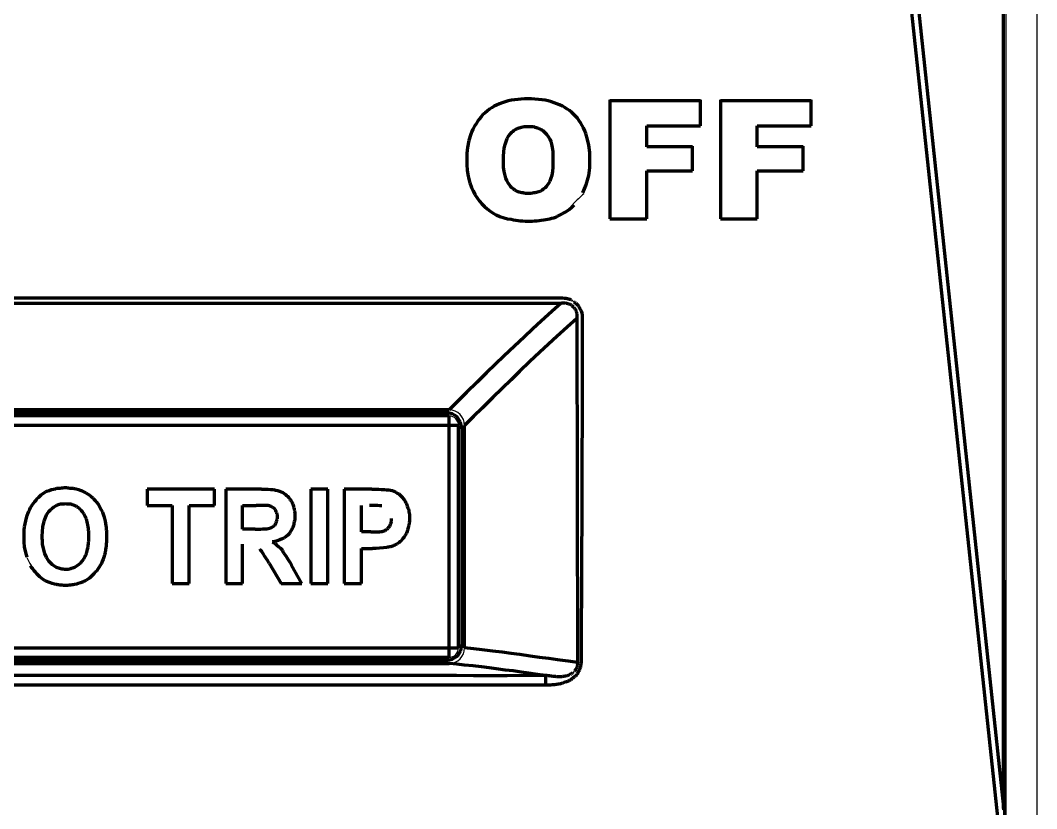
# Model space of a CAD drawing. Header units: millimetres. Extents: x 1683 to 1896, y 0 to 327.
# Drawn here: x 1790.48 to 1823.35, y 61.73 to 87.23 of the extents above; entities that cross this region are included whole.
import ezdxf

# ---------------------------------------------------------------- set-up
doc = ezdxf.new("R2010")
doc.units = ezdxf.units.MM
doc.layers.add('at_Entity', color=7, linetype='Continuous')

# ---------------------------------------------------------------- blocks, each defined once
blk = doc.blocks.new('12')
blk.add_lwpolyline([(9360.007, -5890.018), (9425.005, -5890.018), (9425.005, -6086.518), (9360.007, -6086.518)], close=True)
at = {"color": 3}
blk.add_lwpolyline([(9359.001, -5968.518), (9426.001, -5968.518), (9426.001, -6087.518), (9359.001, -6087.518)], close=True, dxfattribs=at)
at = {"layer": 'at_Entity', "color": 0, "lineweight": 140}
for p, q in [((9424.931, -6085.236), (9424.931, -5969.518)), ((9418.573, -6027.856), (9424.839, -6086.518)), ((9418.805, -6027.82), (9424.931, -6085.236)), ((9408.457, -6062.572), (9408.38, -6062.619)), ((9408.534, -6062.531), (9408.457, -6062.572)), ((9408.632, -6062.491), (9408.534, -6062.531)), ((9408.719, -6062.464), (9408.632, -6062.491)), ((9408.815, -6062.429), (9408.719, -6062.464)), ((9408.905, -6062.4), (9408.815, -6062.429)), ((9409.014, -6062.376), (9408.905, -6062.4)), ((9409.11, -6062.361), (9409.014, -6062.376)), ((9409.217, -6062.35), (9409.11, -6062.361)), ((9409.318, -6062.341), (9409.217, -6062.35)), ((9409.442, -6062.334), (9409.318, -6062.341)), ((9409.551, -6062.331), (9409.442, -6062.334)), ((9409.663, -6062.333), (9409.551, -6062.331)), ((9409.769, -6062.339), (9409.663, -6062.333)), ((9409.895, -6062.35), (9409.769, -6062.339)), ((9410.005, -6062.361), (9409.895, -6062.35)), ((9410.106, -6062.375), (9410.005, -6062.361)), ((9410.198, -6062.394), (9410.106, -6062.375)), ((9410.306, -6062.428), (9410.198, -6062.394)), ((9410.399, -6062.464), (9410.306, -6062.428)), ((9410.486, -6062.49), (9410.399, -6062.464)), ((9410.566, -6062.521), (9410.486, -6062.49)), ((9410.661, -6062.567), (9410.566, -6062.521)), ((9410.745, -6062.611), (9410.661, -6062.567)), ((9412.195, -6062.368), (9412.195, -6066.213)), ((9415.126, -6062.398), (9412.195, -6062.398)), ((9415.126, -6063.208), (9415.126, -6062.368)), ((9415.773, -6062.368), (9415.773, -6066.213)), ((9418.705, -6062.398), (9415.773, -6062.398)), ((9418.705, -6063.208), (9418.705, -6062.368)), ((9408.035, -6062.911), (9407.969, -6062.993)), ((9408.095, -6062.839), (9408.035, -6062.911)), ((9408.16, -6062.782), (9408.095, -6062.839)), ((9408.225, -6062.73), (9408.16, -6062.782)), ((9408.307, -6062.67), (9408.225, -6062.73)), ((9408.38, -6062.619), (9408.307, -6062.67)), ((9410.82, -6062.663), (9410.745, -6062.611)), ((9410.89, -6062.712), (9410.82, -6062.663)), ((9410.97, -6062.774), (9410.89, -6062.712)), ((9411.035, -6062.832), (9410.97, -6062.774)), ((9411.093, -6062.897), (9411.035, -6062.832)), ((9411.147, -6062.961), (9411.093, -6062.897)), ((9407.821, -6063.214), (9407.771, -6063.308)), ((9407.87, -6063.134), (9407.821, -6063.214)), ((9407.919, -6063.06), (9407.87, -6063.134)), ((9407.969, -6062.993), (9407.919, -6063.06)), ((9409.345, -6063.247), (9409.384, -6063.237)), ((9409.384, -6063.237), (9409.426, -6063.229)), ((9409.426, -6063.229), (9409.472, -6063.223)), ((9409.472, -6063.223), (9409.51, -6063.222)), ((9409.51, -6063.222), (9409.551, -6063.222)), ((9409.551, -6063.222), (9409.595, -6063.223)), ((9409.595, -6063.223), (9409.645, -6063.223)), ((9409.645, -6063.223), (9409.686, -6063.226)), ((9409.686, -6063.226), (9409.729, -6063.23)), ((9409.729, -6063.23), (9409.769, -6063.244)), ((9409.769, -6063.244), (9409.814, -6063.257)), ((9411.209, -6063.043), (9411.147, -6062.961)), ((9411.259, -6063.119), (9411.209, -6063.043)), ((9411.304, -6063.195), (9411.259, -6063.119)), ((9411.344, -6063.269), (9411.304, -6063.195)), ((9413.389, -6063.208), (9415.126, -6063.208)), ((9413.389, -6063.885), (9413.389, -6063.208)), ((9416.967, -6063.208), (9418.705, -6063.208)), ((9416.967, -6063.885), (9416.967, -6063.208)), ((9407.698, -6063.473), (9407.639, -6063.675)), ((9407.735, -6063.387), (9407.698, -6063.473)), ((9407.771, -6063.308), (9407.735, -6063.387)), ((9408.878, -6063.616), (9408.919, -6063.542)), ((9408.919, -6063.542), (9408.973, -6063.473)), ((9408.973, -6063.473), (9408.998, -6063.442)), ((9408.998, -6063.442), (9409.029, -6063.41)), ((9409.029, -6063.41), (9409.056, -6063.385)), ((9409.056, -6063.385), (9409.087, -6063.355)), ((9409.087, -6063.355), (9409.121, -6063.337)), ((9409.121, -6063.337), (9409.16, -6063.316)), ((9409.16, -6063.316), (9409.192, -6063.298)), ((9409.192, -6063.298), (9409.228, -6063.281)), ((9409.228, -6063.281), (9409.265, -6063.267)), ((9409.265, -6063.267), (9409.308, -6063.255)), ((9409.308, -6063.255), (9409.345, -6063.247)), ((9409.814, -6063.257), (9409.852, -6063.268)), ((9409.852, -6063.268), (9409.89, -6063.281)), ((9409.89, -6063.281), (9409.925, -6063.299)), ((9409.925, -6063.299), (9409.963, -6063.32)), ((9409.963, -6063.32), (9409.995, -6063.338)), ((9409.995, -6063.338), (9410.028, -6063.355)), ((9410.028, -6063.355), (9410.06, -6063.383)), ((9410.06, -6063.383), (9410.094, -6063.415)), ((9410.094, -6063.415), (9410.12, -6063.442)), ((9410.12, -6063.442), (9410.146, -6063.473)), ((9410.146, -6063.473), (9410.203, -6063.544)), ((9410.203, -6063.544), (9410.255, -6063.633)), ((9411.387, -6063.364), (9411.344, -6063.269)), ((9411.421, -6063.451), (9411.387, -6063.364)), ((9411.48, -6063.642), (9411.421, -6063.451)), ((9407.639, -6063.675), (9407.593, -6063.909)), ((9408.783, -6063.927), (9408.811, -6063.804)), ((9408.811, -6063.804), (9408.84, -6063.715)), ((9408.84, -6063.715), (9408.878, -6063.616)), ((9410.255, -6063.633), (9410.284, -6063.711)), ((9410.284, -6063.711), (9410.307, -6063.797)), ((9410.307, -6063.797), (9410.332, -6063.906)), ((9411.52, -6063.829), (9411.48, -6063.642)), ((9411.545, -6064.068), (9411.52, -6063.829)), ((9414.867, -6063.885), (9413.389, -6063.885)), ((9414.867, -6064.659), (9414.867, -6063.863)), ((9418.452, -6063.885), (9416.967, -6063.885)), ((9418.452, -6064.659), (9418.452, -6063.863)), ((9407.576, -6064.101), (9407.571, -6064.305)), ((9407.593, -6063.909), (9407.576, -6064.101)), ((9408.754, -6064.312), (9408.756, -6064.185)), ((9408.756, -6064.185), (9408.765, -6064.042)), ((9408.765, -6064.042), (9408.783, -6063.927)), ((9410.332, -6063.906), (9410.351, -6064.034)), ((9410.351, -6064.034), (9410.357, -6064.143)), ((9410.357, -6064.143), (9410.359, -6064.261)), ((9411.552, -6064.283), (9411.545, -6064.068)), ((9407.571, -6064.305), (9407.575, -6064.461)), ((9407.575, -6064.461), (9407.587, -6064.637)), ((9408.756, -6064.431), (9408.754, -6064.312)), ((9408.762, -6064.544), (9408.756, -6064.431)), ((9408.783, -6064.683), (9408.762, -6064.544)), ((9410.352, -6064.547), (9410.34, -6064.672)), ((9410.357, -6064.395), (9410.352, -6064.547)), ((9410.359, -6064.261), (9410.357, -6064.395)), ((9411.518, -6064.809), (9411.545, -6064.553)), ((9411.545, -6064.553), (9411.552, -6064.283)), ((9407.587, -6064.637), (9407.608, -6064.777)), ((9407.608, -6064.777), (9407.64, -6064.924)), ((9408.811, -6064.806), (9408.783, -6064.683)), ((9408.836, -6064.896), (9408.811, -6064.806)), ((9410.319, -6064.806), (9410.291, -6064.895)), ((9410.34, -6064.672), (9410.319, -6064.806)), ((9411.434, -6065.112), (9411.518, -6064.809)), ((9413.389, -6064.659), (9414.867, -6064.659)), ((9413.389, -6066.213), (9413.389, -6064.659)), ((9416.967, -6064.659), (9418.452, -6064.659)), ((9416.967, -6066.213), (9416.967, -6064.659)), ((9407.64, -6064.924), (9407.673, -6065.052)), ((9407.673, -6065.052), (9407.723, -6065.196)), ((9407.723, -6065.196), (9407.775, -6065.309)), ((9408.865, -6064.977), (9408.836, -6064.896)), ((9408.917, -6065.069), (9408.865, -6064.977)), ((9408.973, -6065.145), (9408.917, -6065.069)), ((9408.997, -6065.176), (9408.973, -6065.145)), ((9409.021, -6065.203), (9408.997, -6065.176)), ((9409.055, -6065.232), (9409.021, -6065.203)), ((9410.103, -6065.213), (9410.075, -6065.234)), ((9410.135, -6065.18), (9410.103, -6065.213)), ((9410.163, -6065.145), (9410.135, -6065.18)), ((9410.216, -6065.071), (9410.163, -6065.145)), ((9410.255, -6064.995), (9410.216, -6065.071)), ((9410.291, -6064.895), (9410.255, -6064.995)), ((9411.323, -6065.366), (9411.434, -6065.112)), ((9407.775, -6065.309), (9407.836, -6065.425)), ((9407.836, -6065.425), (9407.902, -6065.529)), ((9407.902, -6065.529), (9407.984, -6065.644)), ((9409.087, -6065.255), (9409.055, -6065.232)), ((9409.12, -6065.28), (9409.087, -6065.255)), ((9409.151, -6065.299), (9409.12, -6065.28)), ((9409.191, -6065.319), (9409.151, -6065.299)), ((9409.228, -6065.336), (9409.191, -6065.319)), ((9409.267, -6065.347), (9409.228, -6065.336)), ((9409.304, -6065.356), (9409.267, -6065.347)), ((9409.35, -6065.366), (9409.304, -6065.356)), ((9409.389, -6065.373), (9409.35, -6065.366)), ((9409.428, -6065.386), (9409.389, -6065.373)), ((9409.465, -6065.392), (9409.428, -6065.386)), ((9409.515, -6065.395), (9409.465, -6065.392)), ((9409.562, -6065.395), (9409.515, -6065.395)), ((9409.604, -6065.395), (9409.562, -6065.395)), ((9409.645, -6065.394), (9409.604, -6065.395)), ((9409.696, -6065.386), (9409.645, -6065.394)), ((9409.741, -6065.373), (9409.696, -6065.386)), ((9409.782, -6065.368), (9409.741, -6065.373)), ((9409.818, -6065.362), (9409.782, -6065.368)), ((9409.863, -6065.35), (9409.818, -6065.362)), ((9409.901, -6065.336), (9409.863, -6065.35)), ((9409.94, -6065.323), (9409.901, -6065.336)), ((9409.973, -6065.307), (9409.94, -6065.323)), ((9410.009, -6065.281), (9409.973, -6065.307)), ((9410.04, -6065.255), (9410.009, -6065.281)), ((9410.075, -6065.234), (9410.04, -6065.255)), ((9407.984, -6065.644), (9408.06, -6065.73)), ((9408.06, -6065.73), (9408.146, -6065.815)), ((9408.146, -6065.815), (9408.23, -6065.889)), ((9410.884, -6065.906), (9410.967, -6065.835)), ((9410.967, -6065.835), (9411.047, -6065.756)), ((9408.23, -6065.889), (9408.332, -6065.968)), ((9408.332, -6065.968), (9408.424, -6066.024)), ((9408.424, -6066.024), (9408.523, -6066.08)), ((9408.523, -6066.08), (9408.641, -6066.131)), ((9408.641, -6066.131), (9408.775, -6066.179)), ((9408.775, -6066.179), (9408.887, -6066.207)), ((9410.255, -6066.211), (9410.325, -6066.194)), ((9410.325, -6066.194), (9410.381, -6066.175)), ((9410.381, -6066.175), (9410.446, -6066.154)), ((9410.446, -6066.154), (9410.501, -6066.126)), ((9410.501, -6066.126), (9410.564, -6066.095)), ((9410.564, -6066.095), (9410.615, -6066.07)), ((9410.615, -6066.07), (9410.669, -6066.043)), ((9410.669, -6066.043), (9410.772, -6065.983)), ((9410.772, -6065.983), (9410.884, -6065.906)), ((9408.887, -6066.207), (9409.006, -6066.227)), ((9409.006, -6066.227), (9409.078, -6066.242)), ((9409.078, -6066.242), (9409.161, -6066.257)), ((9409.161, -6066.257), (9409.228, -6066.265)), ((9409.228, -6066.265), (9409.297, -6066.271)), ((9409.297, -6066.271), (9409.374, -6066.277)), ((9409.374, -6066.277), (9409.46, -6066.282)), ((9409.46, -6066.282), (9409.53, -6066.285)), ((9409.53, -6066.285), (9409.608, -6066.286)), ((9409.608, -6066.286), (9409.681, -6066.285)), ((9409.681, -6066.285), (9409.763, -6066.281)), ((9409.763, -6066.281), (9409.831, -6066.274)), ((9409.831, -6066.274), (9409.907, -6066.264)), ((9409.907, -6066.264), (9409.978, -6066.257)), ((9409.978, -6066.257), (9410.061, -6066.247)), ((9410.061, -6066.247), (9410.127, -6066.235)), ((9410.127, -6066.235), (9410.192, -6066.22)), ((9410.192, -6066.22), (9410.255, -6066.211)), ((9412.195, -6066.213), (9413.389, -6066.213)), ((9415.773, -6066.213), (9416.967, -6066.213)), ((9392.345, -6068.768), (9393.455, -6068.768)), ((9393.455, -6068.768), (9394.35, -6068.768)), ((9394.35, -6068.768), (9395.304, -6068.768)), ((9395.304, -6068.768), (9396.19, -6068.768)), ((9396.19, -6068.768), (9397.186, -6068.768)), ((9397.186, -6068.768), (9397.993, -6068.768)), ((9397.993, -6068.768), (9398.854, -6068.768)), ((9398.854, -6068.768), (9399.752, -6068.768)), ((9399.752, -6068.768), (9400.761, -6068.768)), ((9400.761, -6068.768), (9401.577, -6068.768)), ((9401.577, -6068.768), (9402.45, -6068.768)), ((9402.45, -6068.768), (9403.414, -6068.768)), ((9403.414, -6068.768), (9404.497, -6068.768)), ((9404.497, -6068.768), (9405.373, -6068.768)), ((9405.373, -6068.768), (9406.311, -6068.768)), ((9406.311, -6068.768), (9407.39, -6068.764)), ((9407.39, -6068.764), (9408.603, -6068.762)), ((9408.603, -6068.762), (9409.582, -6068.764)), ((9409.582, -6068.764), (9410.624, -6068.768)), ((9410.624, -6068.768), (9410.637, -6068.768)), ((9410.637, -6068.768), (9410.652, -6068.768)), ((9410.652, -6068.768), (9410.665, -6068.768)), ((9410.665, -6068.768), (9410.681, -6068.768)), ((9410.681, -6068.768), (9410.695, -6068.772)), ((9410.695, -6068.772), (9410.712, -6068.775)), ((9410.712, -6068.775), (9410.725, -6068.776)), ((9410.725, -6068.776), (9410.739, -6068.776)), ((9410.739, -6068.776), (9410.758, -6068.776)), ((9410.758, -6068.776), (9410.778, -6068.776)), ((9410.778, -6068.776), (9410.792, -6068.779)), ((9410.792, -6068.779), (9410.808, -6068.783)), ((9410.808, -6068.783), (9410.823, -6068.788)), ((9410.823, -6068.788), (9410.843, -6068.795)), ((9410.843, -6068.795), (9410.864, -6068.8)), ((9410.864, -6068.8), (9410.888, -6068.805)), ((9410.888, -6068.805), (9410.907, -6068.809)), ((9410.907, -6068.809), (9410.928, -6068.817)), ((9410.928, -6068.817), (9410.944, -6068.827)), ((9410.944, -6068.827), (9410.96, -6068.834)), ((9374.381, -6068.938), (9410.624, -6068.938)), ((9410.624, -6068.938), (9410.319, -6069.213)), ((9410.624, -6068.938), (9410.632, -6068.933)), ((9410.632, -6068.933), (9410.643, -6068.931)), ((9410.643, -6068.931), (9410.655, -6068.93)), ((9410.655, -6068.93), (9410.669, -6068.93)), ((9410.669, -6068.93), (9410.679, -6068.93)), ((9410.679, -6068.93), (9410.691, -6068.93)), ((9410.691, -6068.93), (9410.701, -6068.93)), ((9410.701, -6068.93), (9410.71, -6068.93)), ((9410.71, -6068.93), (9410.724, -6068.93)), ((9410.724, -6068.93), (9410.74, -6068.93)), ((9410.74, -6068.93), (9410.754, -6068.93)), ((9410.754, -6068.93), (9410.767, -6068.93)), ((9410.767, -6068.93), (9410.781, -6068.935)), ((9410.781, -6068.935), (9410.798, -6068.938)), ((9410.798, -6068.938), (9410.812, -6068.941)), ((9410.812, -6068.941), (9410.825, -6068.945)), ((9410.825, -6068.945), (9410.841, -6068.95)), ((9410.841, -6068.95), (9410.859, -6068.957)), ((9410.859, -6068.957), (9410.872, -6068.962)), ((9410.872, -6068.962), (9410.888, -6068.967)), ((9410.888, -6068.967), (9410.906, -6068.973)), ((9410.906, -6068.973), (9410.925, -6068.98)), ((9410.925, -6068.98), (9410.939, -6068.987)), ((9410.939, -6068.987), (9410.954, -6068.996)), ((9410.954, -6068.996), (9410.966, -6069.01)), ((9410.966, -6069.01), (9410.983, -6069.028)), ((9410.983, -6069.028), (9410.998, -6069.043)), ((9410.998, -6069.043), (9411.012, -6069.055)), ((9411.012, -6069.055), (9411.029, -6069.072)), ((9411.029, -6069.072), (9411.047, -6069.091)), ((9411.035, -6068.893), (9411.058, -6068.906)), ((9411.047, -6069.091), (9411.059, -6069.106)), ((9411.058, -6068.906), (9411.08, -6068.923)), ((9411.059, -6069.106), (9411.069, -6069.122)), ((9411.069, -6069.122), (9411.08, -6069.141)), ((9411.08, -6068.923), (9411.097, -6068.939)), ((9411.08, -6069.141), (9411.093, -6069.166)), ((9411.097, -6068.939), (9411.116, -6068.96)), ((9411.116, -6068.96), (9411.136, -6068.978)), ((9411.136, -6068.978), (9411.157, -6069)), ((9411.157, -6069), (9411.171, -6069.019)), ((9411.171, -6069.019), (9411.184, -6069.041)), ((9411.184, -6069.041), (9411.201, -6069.068)), ((9411.201, -6069.068), (9411.219, -6069.1)), ((9411.219, -6069.1), (9411.234, -6069.128)), ((9411.234, -6069.128), (9411.253, -6069.159)), ((9411.253, -6069.159), (9411.266, -6069.187)), ((9410.319, -6069.213), (9409.979, -6069.522)), ((9411.127, -6069.438), (9410.821, -6069.71)), ((9411.093, -6069.166), (9411.103, -6069.188)), ((9411.103, -6069.188), (9411.11, -6069.21)), ((9411.11, -6069.21), (9411.115, -6069.233)), ((9411.115, -6069.233), (9411.122, -6069.262)), ((9411.122, -6069.262), (9411.128, -6069.286)), ((9411.13, -6069.403), (9411.127, -6069.438)), ((9411.127, -6069.438), (9411.15, -6080.559)), ((9411.128, -6069.286), (9411.133, -6069.313)), ((9411.132, -6069.374), (9411.13, -6069.403)), ((9411.133, -6069.341), (9411.132, -6069.374)), ((9411.133, -6069.313), (9411.133, -6069.341)), ((9411.266, -6069.187), (9411.28, -6069.221)), ((9411.28, -6069.221), (9411.288, -6069.249)), ((9411.288, -6069.249), (9411.294, -6069.276)), ((9411.294, -6069.276), (9411.298, -6069.319)), ((9411.298, -6069.319), (9411.303, -6069.366)), ((9411.303, -6069.366), (9411.305, -6069.401)), ((9411.305, -6069.401), (9411.306, -6069.438)), ((9411.306, -6069.438), (9411.306, -6069.673)), ((9409.709, -6069.772), (9409.424, -6070.042)), ((9409.979, -6069.522), (9409.709, -6069.772)), ((9410.821, -6069.71), (9410.481, -6070.018)), ((9411.306, -6069.673), (9411.306, -6069.94)), ((9409.424, -6070.042), (9409.114, -6070.33)), ((9410.481, -6070.018), (9410.209, -6070.269)), ((9411.306, -6069.94), (9411.306, -6070.158)), ((9409.114, -6070.33), (9408.771, -6070.653)), ((9410.209, -6070.269), (9409.919, -6070.536)), ((9411.306, -6070.388), (9411.302, -6070.647)), ((9411.306, -6070.158), (9411.306, -6070.388)), ((9408.771, -6070.653), (9408.499, -6070.914)), ((9409.919, -6070.536), (9409.614, -6070.824)), ((9411.302, -6070.647), (9411.3, -6070.936)), ((9408.499, -6070.914), (9408.21, -6071.191)), ((9409.614, -6070.824), (9409.274, -6071.151)), ((9411.3, -6070.936), (9411.3, -6071.17)), ((9408.21, -6071.191), (9407.905, -6071.49)), ((9409.002, -6071.416), (9408.713, -6071.699)), ((9409.274, -6071.151), (9409.002, -6071.416)), ((9411.3, -6071.17), (9411.3, -6071.42)), ((9411.3, -6071.42), (9411.3, -6071.701)), ((9407.905, -6071.49), (9407.564, -6071.826)), ((9408.713, -6071.699), (9408.408, -6071.995)), ((9411.3, -6071.701), (9411.3, -6072.016)), ((9407.29, -6072.099), (9406.999, -6072.392)), ((9407.564, -6071.826), (9407.29, -6072.099)), ((9408.408, -6071.995), (9408.067, -6072.33)), ((9411.3, -6072.016), (9411.3, -6072.268)), ((9406.999, -6072.392), (9378.003, -6072.392)), ((9408.067, -6072.33), (9407.793, -6072.603)), ((9411.3, -6072.268), (9411.3, -6072.532)), ((9406.999, -6072.583), (9378.003, -6072.583)), ((9378.106, -6072.48), (9406.913, -6072.48)), ((9407.099, -6072.514), (9406.913, -6072.48)), ((9406.999, -6080.39), (9406.999, -6072.583)), ((9407.254, -6072.605), (9407.099, -6072.514)), ((9407.367, -6072.791), (9407.254, -6072.605)), ((9407.793, -6072.603), (9407.502, -6072.893)), ((9411.3, -6072.532), (9411.299, -6072.827)), ((9407.304, -6072.893), (9377.706, -6072.893)), ((9407.304, -6080.088), (9407.304, -6072.893)), ((9407.408, -6072.988), (9407.367, -6072.791)), ((9407.408, -6072.988), (9407.408, -6079.985)), ((9407.502, -6080.088), (9407.502, -6072.893)), ((9411.299, -6072.827), (9411.297, -6073.163)), ((9411.297, -6073.163), (9411.295, -6073.438)), ((9411.294, -6073.732), (9411.291, -6074.049)), ((9411.295, -6073.438), (9411.294, -6073.732)), ((9411.291, -6074.049), (9411.288, -6074.41)), ((9411.288, -6074.41), (9411.288, -6074.703)), ((9411.288, -6074.703), (9411.288, -6075.014)), ((9393.853, -6075.106), (9393.906, -6075.07)), ((9393.906, -6075.07), (9393.949, -6075.045)), ((9393.949, -6075.045), (9393.992, -6075.021)), ((9393.992, -6075.021), (9394.062, -6074.992)), ((9394.062, -6074.992), (9394.14, -6074.966)), ((9394.14, -6074.966), (9394.204, -6074.952)), ((9394.204, -6074.952), (9394.275, -6074.94)), ((9394.275, -6074.94), (9394.31, -6074.927)), ((9394.31, -6074.927), (9394.351, -6074.919)), ((9394.351, -6074.919), (9394.385, -6074.918)), ((9394.385, -6074.918), (9394.421, -6074.918)), ((9394.421, -6074.918), (9394.463, -6074.912)), ((9394.463, -6074.912), (9394.509, -6074.907)), ((9394.509, -6074.907), (9394.544, -6074.904)), ((9394.544, -6074.904), (9394.582, -6074.903)), ((9394.582, -6074.903), (9394.623, -6074.904)), ((9394.623, -6074.904), (9394.666, -6074.908)), ((9394.666, -6074.908), (9394.698, -6074.913)), ((9394.698, -6074.913), (9394.732, -6074.918)), ((9394.732, -6074.918), (9394.766, -6074.918)), ((9394.766, -6074.918), (9394.806, -6074.92)), ((9394.806, -6074.92), (9394.839, -6074.924)), ((9394.839, -6074.924), (9394.875, -6074.933)), ((9394.875, -6074.933), (9394.938, -6074.948)), ((9394.938, -6074.948), (9395.01, -6074.966)), ((9395.01, -6074.966), (9395.071, -6074.983)), ((9395.071, -6074.983), (9395.134, -6075.006)), ((9395.134, -6075.006), (9395.191, -6075.038)), ((9395.191, -6075.038), (9395.256, -6075.074)), ((9395.256, -6075.074), (9395.307, -6075.104)), ((9399.412, -6074.955), (9397.237, -6074.955)), ((9397.237, -6074.955), (9397.237, -6075.478)), ((9399.412, -6075.478), (9399.412, -6074.955)), ((9400.937, -6074.955), (9399.778, -6074.955)), ((9399.778, -6074.955), (9399.778, -6078.004)), ((9400.937, -6074.955), (9401.032, -6074.956)), ((9401.032, -6074.956), (9401.139, -6074.959)), ((9401.139, -6074.959), (9401.225, -6074.964)), ((9401.225, -6074.964), (9401.317, -6074.969)), ((9401.317, -6074.969), (9401.38, -6074.984)), ((9401.38, -6074.984), (9401.451, -6075)), ((9401.451, -6075), (9401.51, -6075.016)), ((9401.51, -6075.016), (9401.573, -6075.043)), ((9401.573, -6075.043), (9401.619, -6075.066)), ((9401.619, -6075.066), (9401.669, -6075.094)), ((9403.072, -6074.955), (9402.531, -6074.955)), ((9402.531, -6074.955), (9402.531, -6078.004)), ((9403.072, -6078.004), (9403.072, -6074.955)), ((9404.498, -6074.955), (9403.604, -6074.955)), ((9403.604, -6074.955), (9403.604, -6078.004)), ((9404.498, -6074.955), (9404.598, -6074.956)), ((9404.598, -6074.956), (9404.711, -6074.959)), ((9404.711, -6074.959), (9404.806, -6074.964)), ((9404.806, -6074.964), (9404.91, -6074.969)), ((9404.91, -6074.969), (9404.977, -6074.971)), ((9404.977, -6074.971), (9405.049, -6074.976)), ((9405.049, -6074.976), (9405.102, -6074.985)), ((9405.102, -6074.985), (9405.158, -6074.999)), ((9405.158, -6074.999), (9405.216, -6075.02)), ((9405.216, -6075.02), (9405.278, -6075.051)), ((9405.278, -6075.051), (9405.324, -6075.08)), ((9411.288, -6075.014), (9411.288, -6075.34)), ((9393.53, -6075.45), (9393.569, -6075.395)), ((9393.569, -6075.395), (9393.602, -6075.352)), ((9393.602, -6075.352), (9393.641, -6075.308)), ((9393.641, -6075.308), (9393.681, -6075.261)), ((9393.681, -6075.261), (9393.727, -6075.212)), ((9393.727, -6075.212), (9393.767, -6075.176)), ((9393.767, -6075.176), (9393.808, -6075.139)), ((9393.808, -6075.139), (9393.853, -6075.106)), ((9395.307, -6075.104), (9395.356, -6075.139)), ((9395.356, -6075.139), (9395.413, -6075.18)), ((9395.413, -6075.18), (9395.472, -6075.23)), ((9395.472, -6075.23), (9395.512, -6075.275)), ((9395.512, -6075.275), (9395.552, -6075.323)), ((9395.552, -6075.323), (9395.6, -6075.378)), ((9395.6, -6075.378), (9395.649, -6075.442)), ((9401.669, -6075.094), (9401.707, -6075.123)), ((9401.707, -6075.123), (9401.745, -6075.161)), ((9401.745, -6075.161), (9401.769, -6075.178)), ((9401.769, -6075.178), (9401.793, -6075.198)), ((9401.793, -6075.198), (9401.809, -6075.217)), ((9401.809, -6075.217), (9401.826, -6075.242)), ((9401.826, -6075.242), (9401.842, -6075.264)), ((9401.842, -6075.264), (9401.86, -6075.289)), ((9401.86, -6075.289), (9401.873, -6075.309)), ((9401.873, -6075.309), (9401.889, -6075.33)), ((9401.889, -6075.33), (9401.906, -6075.358)), ((9401.906, -6075.358), (9401.922, -6075.389)), ((9401.922, -6075.389), (9401.934, -6075.414)), ((9405.324, -6075.08), (9405.37, -6075.109)), ((9405.37, -6075.109), (9405.399, -6075.131)), ((9405.399, -6075.131), (9405.427, -6075.156)), ((9405.427, -6075.156), (9405.448, -6075.176)), ((9405.448, -6075.176), (9405.468, -6075.198)), ((9405.468, -6075.198), (9405.49, -6075.222)), ((9405.49, -6075.222), (9405.514, -6075.253)), ((9405.514, -6075.253), (9405.534, -6075.28)), ((9405.534, -6075.28), (9405.555, -6075.308)), ((9405.555, -6075.308), (9405.574, -6075.337)), ((9405.574, -6075.337), (9405.593, -6075.371)), ((9405.593, -6075.371), (9405.605, -6075.398)), ((9405.605, -6075.398), (9405.618, -6075.426)), ((9411.288, -6075.34), (9411.288, -6075.707)), ((9393.357, -6075.802), (9393.385, -6075.721)), ((9393.385, -6075.721), (9393.409, -6075.661)), ((9393.409, -6075.661), (9393.439, -6075.597)), ((9393.439, -6075.597), (9393.465, -6075.549)), ((9393.465, -6075.549), (9393.495, -6075.5)), ((9393.495, -6075.5), (9393.53, -6075.45)), ((9394.016, -6075.725), (9393.989, -6075.768)), ((9394.044, -6075.684), (9394.016, -6075.725)), ((9394.096, -6075.632), (9394.044, -6075.684)), ((9394.148, -6075.585), (9394.096, -6075.632)), ((9394.219, -6075.534), (9394.148, -6075.585)), ((9394.286, -6075.492), (9394.219, -6075.534)), ((9394.321, -6075.477), (9394.286, -6075.492)), ((9394.353, -6075.465), (9394.321, -6075.477)), ((9394.393, -6075.452), (9394.353, -6075.465)), ((9394.432, -6075.441), (9394.393, -6075.452)), ((9394.473, -6075.44), (9394.432, -6075.441)), ((9394.51, -6075.437), (9394.473, -6075.44)), ((9394.555, -6075.435), (9394.51, -6075.437)), ((9394.593, -6075.433), (9394.555, -6075.435)), ((9394.634, -6075.434), (9394.593, -6075.433)), ((9394.672, -6075.437), (9394.634, -6075.434)), ((9394.718, -6075.44), (9394.672, -6075.437)), ((9394.761, -6075.441), (9394.718, -6075.44)), ((9394.794, -6075.451), (9394.761, -6075.441)), ((9394.825, -6075.462), (9394.794, -6075.451)), ((9394.866, -6075.477), (9394.825, -6075.462)), ((9394.904, -6075.492), (9394.866, -6075.477)), ((9394.934, -6075.509), (9394.904, -6075.492)), ((9394.964, -6075.527), (9394.934, -6075.509)), ((9395, -6075.551), (9394.964, -6075.527)), ((9395.031, -6075.573), (9395, -6075.551)), ((9395.058, -6075.6), (9395.031, -6075.573)), ((9395.085, -6075.625), (9395.058, -6075.6)), ((9395.116, -6075.656), (9395.085, -6075.625)), ((9395.14, -6075.684), (9395.116, -6075.656)), ((9395.165, -6075.723), (9395.14, -6075.684)), ((9395.188, -6075.756), (9395.165, -6075.723)), ((9395.649, -6075.442), (9395.682, -6075.497)), ((9395.682, -6075.497), (9395.713, -6075.559)), ((9395.713, -6075.559), (9395.749, -6075.622)), ((9395.749, -6075.622), (9395.786, -6075.696)), ((9395.786, -6075.696), (9395.811, -6075.759)), ((9397.237, -6075.478), (9398.046, -6075.478)), ((9398.046, -6075.478), (9398.046, -6078.004)), ((9398.593, -6075.478), (9399.412, -6075.478)), ((9398.593, -6078.004), (9398.593, -6075.478)), ((9400.319, -6075.478), (9400.759, -6075.478)), ((9400.319, -6076.251), (9400.319, -6075.478)), ((9400.843, -6075.478), (9400.759, -6075.478)), ((9400.923, -6075.478), (9400.843, -6075.478)), ((9401.023, -6075.481), (9400.923, -6075.478)), ((9401.11, -6075.485), (9401.023, -6075.481)), ((9401.121, -6075.485), (9401.11, -6075.485)), ((9401.131, -6075.485), (9401.121, -6075.485)), ((9401.141, -6075.485), (9401.131, -6075.485)), ((9401.15, -6075.485), (9401.141, -6075.485)), ((9401.186, -6075.491), (9401.15, -6075.485)), ((9401.216, -6075.5), (9401.186, -6075.491)), ((9401.247, -6075.514), (9401.216, -6075.5)), ((9401.271, -6075.529), (9401.247, -6075.514)), ((9401.299, -6075.542), (9401.271, -6075.529)), ((9401.324, -6075.558), (9401.299, -6075.542)), ((9401.35, -6075.584), (9401.324, -6075.558)), ((9401.371, -6075.61), (9401.35, -6075.584)), ((9401.384, -6075.633), (9401.371, -6075.61)), ((9401.396, -6075.656), (9401.384, -6075.633)), ((9401.41, -6075.686), (9401.396, -6075.656)), ((9401.424, -6075.713), (9401.41, -6075.686)), ((9401.425, -6075.732), (9401.424, -6075.713)), ((9401.43, -6075.747), (9401.425, -6075.732)), ((9401.934, -6075.414), (9401.946, -6075.441)), ((9401.946, -6075.441), (9401.954, -6075.473)), ((9401.954, -6075.473), (9401.963, -6075.506)), ((9401.963, -6075.506), (9401.97, -6075.532)), ((9401.97, -6075.532), (9401.981, -6075.559)), ((9401.981, -6075.559), (9401.986, -6075.587)), ((9401.986, -6075.587), (9401.99, -6075.621)), ((9401.99, -6075.621), (9401.995, -6075.649)), ((9401.995, -6075.649), (9401.999, -6075.676)), ((9401.999, -6075.676), (9402.005, -6075.713)), ((9402.005, -6075.713), (9402.009, -6075.75)), ((9404.165, -6076.339), (9404.165, -6075.478)), ((9404.51, -6075.478), (9404.43, -6075.478)), ((9404.586, -6075.478), (9404.51, -6075.478)), ((9404.678, -6075.484), (9404.586, -6075.478)), ((9404.758, -6075.492), (9404.678, -6075.484)), ((9404.777, -6075.492), (9404.758, -6075.492)), ((9404.792, -6075.492), (9404.777, -6075.492)), ((9404.81, -6075.492), (9404.792, -6075.492)), ((9404.827, -6075.492), (9404.81, -6075.492)), ((9405.618, -6075.426), (9405.633, -6075.46)), ((9405.633, -6075.46), (9405.648, -6075.5)), ((9405.648, -6075.5), (9405.658, -6075.533)), ((9405.658, -6075.533), (9405.669, -6075.566)), ((9405.669, -6075.566), (9405.682, -6075.605)), ((9405.682, -6075.605), (9405.694, -6075.649)), ((9405.694, -6075.649), (9405.702, -6075.686)), ((9405.702, -6075.686), (9405.707, -6075.728)), ((9405.707, -6075.728), (9405.714, -6075.769)), ((9411.288, -6075.707), (9411.288, -6076.005)), ((9393.288, -6076.074), (9393.307, -6075.982)), ((9393.307, -6075.982), (9393.332, -6075.88)), ((9393.332, -6075.88), (9393.357, -6075.802)), ((9393.894, -6075.989), (9393.848, -6076.172)), ((9393.958, -6075.831), (9393.894, -6075.989)), ((9393.972, -6075.799), (9393.958, -6075.831)), ((9393.989, -6075.768), (9393.972, -6075.799)), ((9395.213, -6075.795), (9395.188, -6075.756)), ((9395.232, -6075.831), (9395.213, -6075.795)), ((9395.252, -6075.877), (9395.232, -6075.831)), ((9395.27, -6075.917), (9395.252, -6075.877)), ((9395.285, -6075.968), (9395.27, -6075.917)), ((9395.292, -6076.015), (9395.285, -6075.968)), ((9395.308, -6076.064), (9395.292, -6076.015)), ((9395.811, -6075.759), (9395.834, -6075.824)), ((9395.834, -6075.824), (9395.854, -6075.902)), ((9395.854, -6075.902), (9395.875, -6075.992)), ((9395.875, -6075.992), (9395.889, -6076.065)), ((9401.383, -6076.081), (9401.395, -6076.055)), ((9401.395, -6076.055), (9401.407, -6076.027)), ((9401.407, -6076.027), (9401.415, -6076.004)), ((9401.415, -6076.004), (9401.424, -6075.978)), ((9401.424, -6075.978), (9401.428, -6075.961)), ((9401.428, -6075.961), (9401.433, -6075.94)), ((9401.438, -6075.764), (9401.43, -6075.747)), ((9401.433, -6075.94), (9401.439, -6075.925)), ((9401.446, -6075.78), (9401.438, -6075.764)), ((9401.439, -6075.925), (9401.446, -6075.912)), ((9401.446, -6075.796), (9401.446, -6075.78)), ((9401.446, -6075.811), (9401.446, -6075.796)), ((9401.446, -6075.832), (9401.446, -6075.811)), ((9401.446, -6075.853), (9401.446, -6075.832)), ((9401.446, -6075.87), (9401.446, -6075.853)), ((9401.446, -6075.887), (9401.446, -6075.87)), ((9401.446, -6075.903), (9401.446, -6075.887)), ((9401.446, -6075.912), (9401.446, -6075.903)), ((9401.982, -6076.057), (9401.975, -6076.089)), ((9401.991, -6076.016), (9401.982, -6076.057)), ((9401.999, -6075.978), (9401.991, -6076.016)), ((9402.005, -6075.937), (9401.999, -6075.978)), ((9402.008, -6075.899), (9402.005, -6075.937)), ((9402.01, -6075.852), (9402.008, -6075.899)), ((9402.009, -6075.75), (9402.01, -6075.778)), ((9402.01, -6075.778), (9402.01, -6075.809)), ((9402.01, -6075.809), (9402.01, -6075.852)), ((9405.107, -6076.089), (9405.117, -6076.064)), ((9405.117, -6076.064), (9405.129, -6076.037)), ((9405.129, -6076.037), (9405.133, -6076.004)), ((9405.133, -6076.004), (9405.137, -6075.967)), ((9405.137, -6075.967), (9405.139, -6075.937)), ((9405.139, -6075.937), (9405.14, -6075.905)), ((9405.707, -6076.037), (9405.706, -6076.067)), ((9405.714, -6075.997), (9405.707, -6076.037)), ((9405.714, -6075.769), (9405.718, -6075.819)), ((9405.717, -6075.963), (9405.714, -6075.997)), ((9405.719, -6075.93), (9405.717, -6075.963)), ((9405.718, -6075.819), (9405.719, -6075.861)), ((9405.719, -6075.861), (9405.719, -6075.905)), ((9405.719, -6075.905), (9405.719, -6075.93)), ((9411.288, -6076.005), (9411.288, -6076.325)), ((9393.255, -6076.395), (9393.262, -6076.274)), ((9393.262, -6076.274), (9393.272, -6076.177)), ((9393.272, -6076.177), (9393.288, -6076.074)), ((9393.835, -6076.322), (9393.831, -6076.479)), ((9393.848, -6076.172), (9393.835, -6076.322)), ((9395.319, -6076.112), (9395.308, -6076.064)), ((9395.327, -6076.174), (9395.319, -6076.112)), ((9395.333, -6076.229), (9395.327, -6076.174)), ((9395.337, -6076.256), (9395.333, -6076.229)), ((9395.341, -6076.281), (9395.337, -6076.256)), ((9395.344, -6076.315), (9395.341, -6076.281)), ((9395.345, -6076.347), (9395.344, -6076.315)), ((9395.348, -6076.378), (9395.345, -6076.347)), ((9395.349, -6076.405), (9395.348, -6076.378)), ((9395.889, -6076.065), (9395.902, -6076.14)), ((9395.902, -6076.14), (9395.904, -6076.18)), ((9395.904, -6076.18), (9395.908, -6076.226)), ((9395.908, -6076.226), (9395.912, -6076.264)), ((9395.912, -6076.264), (9395.914, -6076.302)), ((9395.914, -6076.302), (9395.914, -6076.35)), ((9395.914, -6076.35), (9395.914, -6076.401)), ((9400.73, -6076.251), (9400.319, -6076.251)), ((9400.73, -6076.251), (9400.812, -6076.25)), ((9400.812, -6076.25), (9400.904, -6076.246)), ((9400.904, -6076.246), (9400.976, -6076.241)), ((9400.976, -6076.241), (9401.052, -6076.236)), ((9401.052, -6076.236), (9401.1, -6076.232)), ((9401.1, -6076.232), (9401.152, -6076.226)), ((9401.152, -6076.226), (9401.191, -6076.219)), ((9401.191, -6076.219), (9401.231, -6076.207)), ((9401.231, -6076.207), (9401.275, -6076.184)), ((9401.275, -6076.184), (9401.325, -6076.155)), ((9401.325, -6076.155), (9401.359, -6076.124)), ((9401.359, -6076.124), (9401.383, -6076.081)), ((9401.837, -6076.383), (9401.784, -6076.437)), ((9401.852, -6076.356), (9401.837, -6076.383)), ((9401.87, -6076.328), (9401.852, -6076.356)), ((9401.893, -6076.291), (9401.87, -6076.328)), ((9401.913, -6076.258), (9401.893, -6076.291)), ((9401.929, -6076.229), (9401.913, -6076.258)), ((9401.944, -6076.199), (9401.929, -6076.229)), ((9401.957, -6076.16), (9401.944, -6076.199)), ((9401.964, -6076.126), (9401.957, -6076.16)), ((9401.975, -6076.089), (9401.964, -6076.126)), ((9404.464, -6076.339), (9404.165, -6076.339)), ((9404.464, -6076.339), (9404.532, -6076.339)), ((9404.532, -6076.339), (9404.609, -6076.338)), ((9404.609, -6076.338), (9404.674, -6076.336)), ((9404.674, -6076.336), (9404.746, -6076.332)), ((9404.746, -6076.332), (9404.784, -6076.326)), ((9404.784, -6076.326), (9404.829, -6076.319)), ((9404.829, -6076.319), (9404.866, -6076.312)), ((9404.866, -6076.312), (9404.898, -6076.302)), ((9404.898, -6076.302), (9404.928, -6076.286)), ((9404.928, -6076.286), (9404.958, -6076.267)), ((9404.958, -6076.267), (9404.98, -6076.252)), ((9404.98, -6076.252), (9405.002, -6076.236)), ((9405.002, -6076.236), (9405.023, -6076.214)), ((9405.023, -6076.214), (9405.044, -6076.19)), ((9405.044, -6076.19), (9405.06, -6076.172)), ((9405.06, -6076.172), (9405.077, -6076.155)), ((9405.077, -6076.155), (9405.092, -6076.123)), ((9405.092, -6076.123), (9405.107, -6076.089)), ((9405.618, -6076.376), (9405.596, -6076.417)), ((9405.639, -6076.323), (9405.618, -6076.376)), ((9405.657, -6076.273), (9405.639, -6076.323)), ((9405.675, -6076.21), (9405.657, -6076.273)), ((9405.687, -6076.155), (9405.675, -6076.21)), ((9405.696, -6076.131), (9405.687, -6076.155)), ((9405.702, -6076.103), (9405.696, -6076.131)), ((9405.706, -6076.067), (9405.702, -6076.103)), ((9411.288, -6076.325), (9411.281, -6076.634)), ((9393.253, -6076.501), (9393.255, -6076.395)), ((9393.257, -6076.663), (9393.253, -6076.501)), ((9393.271, -6076.815), (9393.257, -6076.663)), ((9393.831, -6076.479), (9393.832, -6076.544)), ((9393.832, -6076.544), (9393.835, -6076.615)), ((9393.835, -6076.615), (9393.839, -6076.671)), ((9393.839, -6076.671), (9393.843, -6076.73)), ((9395.333, -6076.722), (9395.337, -6076.691)), ((9395.337, -6076.691), (9395.341, -6076.659)), ((9395.341, -6076.659), (9395.344, -6076.634)), ((9395.344, -6076.634), (9395.345, -6076.604)), ((9395.345, -6076.604), (9395.348, -6076.572)), ((9395.348, -6076.572), (9395.35, -6076.537)), ((9395.35, -6076.44), (9395.349, -6076.405)), ((9395.35, -6076.472), (9395.35, -6076.44)), ((9395.35, -6076.507), (9395.35, -6076.472)), ((9395.35, -6076.537), (9395.35, -6076.507)), ((9395.912, -6076.711), (9395.908, -6076.758)), ((9395.914, -6076.671), (9395.912, -6076.711)), ((9395.914, -6076.401), (9395.914, -6076.444)), ((9395.914, -6076.444), (9395.914, -6076.494)), ((9395.914, -6076.494), (9395.914, -6076.534)), ((9395.914, -6076.534), (9395.914, -6076.582)), ((9395.914, -6076.582), (9395.914, -6076.624)), ((9395.914, -6076.624), (9395.914, -6076.671)), ((9401.361, -6076.646), (9401.282, -6076.656)), ((9401.282, -6076.656), (9401.31, -6076.672)), ((9401.31, -6076.672), (9401.336, -6076.69)), ((9401.336, -6076.69), (9401.356, -6076.703)), ((9401.356, -6076.703), (9401.377, -6076.715)), ((9401.436, -6076.629), (9401.361, -6076.646)), ((9401.377, -6076.715), (9401.433, -6076.76)), ((9401.526, -6076.596), (9401.436, -6076.629)), ((9401.602, -6076.56), (9401.526, -6076.596)), ((9401.666, -6076.529), (9401.602, -6076.56)), ((9401.722, -6076.492), (9401.666, -6076.529)), ((9401.784, -6076.437), (9401.722, -6076.492)), ((9405.355, -6076.7), (9405.314, -6076.725)), ((9405.387, -6076.678), (9405.355, -6076.7)), ((9405.42, -6076.65), (9405.387, -6076.678)), ((9405.449, -6076.622), (9405.42, -6076.65)), ((9405.482, -6076.583), (9405.449, -6076.622)), ((9405.508, -6076.545), (9405.482, -6076.583)), ((9405.543, -6076.506), (9405.508, -6076.545)), ((9405.569, -6076.466), (9405.543, -6076.506)), ((9405.596, -6076.417), (9405.569, -6076.466)), ((9411.281, -6076.634), (9411.277, -6076.982)), ((9424.978, -6086.518), (9424.931, -6076.712)), ((9393.309, -6076.998), (9393.271, -6076.815)), ((9393.356, -6077.157), (9393.309, -6076.998)), ((9393.843, -6076.73), (9393.868, -6076.875)), ((9393.868, -6076.875), (9393.912, -6077.036)), ((9393.912, -6077.036), (9393.968, -6077.156)), ((9395.252, -6077.083), (9395.27, -6077.033)), ((9395.27, -6077.033), (9395.282, -6076.993)), ((9395.282, -6076.993), (9395.292, -6076.951)), ((9395.292, -6076.951), (9395.308, -6076.895)), ((9395.308, -6076.895), (9395.321, -6076.832)), ((9395.321, -6076.832), (9395.328, -6076.78)), ((9395.328, -6076.78), (9395.333, -6076.722)), ((9395.871, -6077.008), (9395.854, -6077.076)), ((9395.888, -6076.921), (9395.871, -6077.008)), ((9395.902, -6076.84), (9395.888, -6076.921)), ((9395.904, -6076.797), (9395.902, -6076.84)), ((9395.908, -6076.758), (9395.904, -6076.797)), ((9400.319, -6078.004), (9400.319, -6076.73)), ((9400.909, -6076.937), (9400.873, -6076.899)), ((9400.938, -6076.975), (9400.909, -6076.937)), ((9400.971, -6077.021), (9400.938, -6076.975)), ((9401, -6077.061), (9400.971, -6077.021)), ((9401.433, -6076.76), (9401.496, -6076.814)), ((9401.496, -6076.814), (9401.545, -6076.861)), ((9401.545, -6076.861), (9401.596, -6076.914)), ((9401.596, -6076.914), (9401.608, -6076.94)), ((9401.608, -6076.94), (9401.621, -6076.968)), ((9401.621, -6076.968), (9401.633, -6076.988)), ((9401.633, -6076.988), (9401.647, -6077.009)), ((9401.647, -6077.009), (9401.715, -6077.109)), ((9404.165, -6076.87), (9404.527, -6076.87)), ((9404.165, -6078.004), (9404.165, -6076.87)), ((9404.639, -6076.868), (9404.527, -6076.87)), ((9404.747, -6076.865), (9404.639, -6076.868)), ((9404.879, -6076.854), (9404.747, -6076.865)), ((9404.99, -6076.84), (9404.879, -6076.854)), ((9405.017, -6076.835), (9404.99, -6076.84)), ((9405.045, -6076.83), (9405.017, -6076.835)), ((9405.078, -6076.824), (9405.045, -6076.83)), ((9405.106, -6076.818), (9405.078, -6076.824)), ((9405.137, -6076.809), (9405.106, -6076.818)), ((9405.168, -6076.797), (9405.137, -6076.809)), ((9405.209, -6076.78), (9405.168, -6076.797)), ((9405.244, -6076.766), (9405.209, -6076.78)), ((9405.279, -6076.745), (9405.244, -6076.766)), ((9405.314, -6076.725), (9405.279, -6076.745)), ((9411.277, -6076.982), (9411.276, -6077.263)), ((9393.968, -6077.156), (9394.044, -6077.267)), ((9394.044, -6077.267), (9394.099, -6077.327)), ((9394.099, -6077.327), (9394.166, -6077.392)), ((9395.034, -6077.383), (9395.086, -6077.332)), ((9395.086, -6077.332), (9395.14, -6077.275)), ((9395.14, -6077.275), (9395.165, -6077.243)), ((9395.165, -6077.243), (9395.191, -6077.203)), ((9395.191, -6077.203), (9395.211, -6077.166)), ((9395.211, -6077.166), (9395.232, -6077.127)), ((9395.232, -6077.127), (9395.252, -6077.083)), ((9395.753, -6077.358), (9395.718, -6077.422)), ((9395.782, -6077.297), (9395.753, -6077.358)), ((9395.811, -6077.22), (9395.782, -6077.297)), ((9395.834, -6077.149), (9395.811, -6077.22)), ((9395.854, -6077.076), (9395.834, -6077.149)), ((9401.04, -6077.13), (9401, -6077.061)), ((9401.08, -6077.196), (9401.04, -6077.13)), ((9401.132, -6077.276), (9401.08, -6077.196)), ((9401.179, -6077.348), (9401.132, -6077.276)), ((9401.179, -6077.348), (9401.573, -6078.004)), ((9401.715, -6077.109), (9401.787, -6077.222)), ((9401.787, -6077.222), (9401.843, -6077.314)), ((9401.843, -6077.314), (9401.901, -6077.415)), ((9411.276, -6077.263), (9411.276, -6077.562)), ((9393.498, -6077.483), (9393.466, -6077.429)), ((9393.533, -6077.532), (9393.498, -6077.483)), ((9393.578, -6077.592), (9393.533, -6077.532)), ((9393.618, -6077.643), (9393.578, -6077.592)), ((9393.665, -6077.694), (9393.618, -6077.643)), ((9393.71, -6077.739), (9393.665, -6077.694)), ((9394.166, -6077.392), (9394.226, -6077.436)), ((9394.226, -6077.436), (9394.291, -6077.473)), ((9394.291, -6077.473), (9394.326, -6077.488)), ((9394.326, -6077.488), (9394.365, -6077.501)), ((9394.365, -6077.501), (9394.397, -6077.511)), ((9394.397, -6077.511), (9394.432, -6077.525)), ((9394.432, -6077.525), (9394.474, -6077.53)), ((9394.474, -6077.53), (9394.52, -6077.536)), ((9394.52, -6077.536), (9394.556, -6077.539)), ((9394.556, -6077.539), (9394.593, -6077.54)), ((9394.593, -6077.54), (9394.636, -6077.54)), ((9394.636, -6077.54), (9394.682, -6077.538)), ((9394.682, -6077.538), (9394.72, -6077.533)), ((9394.72, -6077.533), (9394.761, -6077.525)), ((9394.761, -6077.525), (9394.792, -6077.514)), ((9394.792, -6077.514), (9394.829, -6077.501)), ((9394.829, -6077.501), (9394.862, -6077.488)), ((9394.862, -6077.488), (9394.898, -6077.473)), ((9394.898, -6077.473), (9394.964, -6077.435)), ((9394.964, -6077.435), (9395.034, -6077.383)), ((9395.513, -6077.696), (9395.461, -6077.751)), ((9395.557, -6077.643), (9395.513, -6077.696)), ((9395.602, -6077.594), (9395.557, -6077.643)), ((9395.64, -6077.545), (9395.602, -6077.594)), ((9395.683, -6077.481), (9395.64, -6077.545)), ((9395.718, -6077.422), (9395.683, -6077.481)), ((9402.232, -6078.004), (9401.901, -6077.415)), ((9411.276, -6077.562), (9411.276, -6077.842)), ((9393.768, -6077.79), (9393.71, -6077.739)), ((9393.819, -6077.834), (9393.768, -6077.79)), ((9393.869, -6077.871), (9393.819, -6077.834)), ((9393.92, -6077.903), (9393.869, -6077.871)), ((9393.986, -6077.938), (9393.92, -6077.903)), ((9394.044, -6077.967), (9393.986, -6077.938)), ((9394.106, -6077.987), (9394.044, -6077.967)), ((9394.165, -6078.004), (9394.106, -6077.987)), ((9394.24, -6078.024), (9394.165, -6078.004)), ((9394.308, -6078.041), (9394.24, -6078.024)), ((9394.945, -6078.025), (9394.881, -6078.041)), ((9395.005, -6078.009), (9394.945, -6078.025)), ((9395.078, -6077.988), (9395.005, -6078.009)), ((9395.14, -6077.967), (9395.078, -6077.988)), ((9395.146, -6077.96), (9395.14, -6077.967)), ((9395.152, -6077.952), (9395.146, -6077.96)), ((9395.204, -6077.929), (9395.152, -6077.952)), ((9395.252, -6077.903), (9395.204, -6077.929)), ((9395.313, -6077.867), (9395.252, -6077.903)), ((9395.367, -6077.834), (9395.313, -6077.867)), ((9395.417, -6077.792), (9395.367, -6077.834)), ((9395.461, -6077.751), (9395.417, -6077.792)), ((9398.046, -6078.004), (9398.593, -6078.004)), ((9399.778, -6078.004), (9400.319, -6078.004)), ((9401.573, -6078.004), (9402.232, -6078.004)), ((9402.531, -6078.004), (9403.072, -6078.004)), ((9403.604, -6078.004), (9404.165, -6078.004)), ((9411.276, -6077.842), (9411.276, -6078.157)), ((9394.339, -6078.046), (9394.308, -6078.041)), ((9394.371, -6078.051), (9394.339, -6078.046)), ((9394.41, -6078.054), (9394.371, -6078.051)), ((9394.444, -6078.055), (9394.41, -6078.054)), ((9394.484, -6078.061), (9394.444, -6078.055)), ((9394.519, -6078.065), (9394.484, -6078.061)), ((9394.559, -6078.069), (9394.519, -6078.065)), ((9394.593, -6078.07), (9394.559, -6078.069)), ((9394.63, -6078.069), (9394.593, -6078.07)), ((9394.664, -6078.066), (9394.63, -6078.069)), ((9394.708, -6078.061), (9394.664, -6078.066)), ((9394.749, -6078.055), (9394.708, -6078.061)), ((9394.778, -6078.054), (9394.749, -6078.055)), ((9394.806, -6078.051), (9394.778, -6078.054)), ((9394.844, -6078.046), (9394.806, -6078.051)), ((9394.881, -6078.041), (9394.844, -6078.046)), ((9411.276, -6078.157), (9411.276, -6078.41)), ((9411.276, -6078.681), (9411.273, -6078.927)), ((9411.276, -6078.41), (9411.276, -6078.681)), ((9411.273, -6078.927), (9411.271, -6079.206)), ((9411.271, -6079.206), (9411.269, -6079.434)), ((9411.269, -6079.434), (9411.265, -6079.676)), ((9411.265, -6079.676), (9411.265, -6079.894)), ((9407.373, -6080.18), (9407.408, -6079.985)), ((9411.265, -6079.894), (9411.265, -6080.145)), ((9377.706, -6080.088), (9407.304, -6080.088)), ((9407.283, -6080.339), (9407.373, -6080.18)), ((9407.794, -6080.117), (9407.502, -6080.088)), ((9408.07, -6080.148), (9407.794, -6080.117)), ((9408.411, -6080.189), (9408.07, -6080.148)), ((9408.713, -6080.228), (9408.411, -6080.189)), ((9409.008, -6080.265), (9408.713, -6080.228)), ((9409.284, -6080.301), (9409.008, -6080.265)), ((9409.623, -6080.35), (9409.284, -6080.301)), ((9411.265, -6080.145), (9411.265, -6080.348)), ((9378.003, -6080.39), (9406.999, -6080.39)), ((9378.003, -6080.589), (9406.999, -6080.589)), ((9406.913, -6080.493), (9378.106, -6080.493)), ((9406.913, -6080.493), (9407.101, -6080.453)), ((9407.247, -6080.615), (9406.999, -6080.589)), ((9407.101, -6080.453), (9407.283, -6080.339)), ((9407.484, -6080.641), (9407.247, -6080.615)), ((9407.779, -6080.672), (9407.484, -6080.641)), ((9409.925, -6080.397), (9409.623, -6080.35)), ((9410.225, -6080.433), (9409.925, -6080.397)), ((9410.504, -6080.47), (9410.225, -6080.433)), ((9410.846, -6080.518), (9410.504, -6080.47)), ((9411.15, -6080.559), (9410.846, -6080.518)), ((9411.144, -6080.655), (9411.143, -6080.672)), ((9411.148, -6080.634), (9411.144, -6080.655)), ((9411.15, -6080.613), (9411.148, -6080.634)), ((9411.15, -6080.559), (9411.15, -6080.586)), ((9411.15, -6080.586), (9411.15, -6080.613)), ((9411.253, -6080.662), (9411.249, -6080.691)), ((9411.258, -6080.645), (9411.253, -6080.662)), ((9411.261, -6080.626), (9411.258, -6080.645)), ((9411.264, -6080.594), (9411.261, -6080.626)), ((9411.265, -6080.559), (9411.264, -6080.594)), ((9411.265, -6080.348), (9411.265, -6080.559)), ((9393.556, -6080.979), (9392.819, -6080.979)), ((9394.468, -6080.979), (9393.556, -6080.979)), ((9395.278, -6080.979), (9394.468, -6080.979)), ((9395.988, -6080.979), (9395.278, -6080.979)), ((9396.655, -6080.979), (9395.988, -6080.979)), ((9397.48, -6080.979), (9396.655, -6080.979)), ((9398.213, -6080.979), (9397.48, -6080.979)), ((9398.865, -6080.979), (9398.213, -6080.979)), ((9399.476, -6080.979), (9398.865, -6080.979)), ((9400.229, -6080.979), (9399.476, -6080.979)), ((9400.897, -6080.979), (9400.229, -6080.979)), ((9401.486, -6080.979), (9400.897, -6080.979)), ((9402.038, -6080.979), (9401.486, -6080.979)), ((9402.719, -6080.979), (9402.038, -6080.979)), ((9403.322, -6080.979), (9402.719, -6080.979)), ((9403.867, -6080.979), (9403.322, -6080.979)), ((9404.38, -6080.979), (9403.867, -6080.979)), ((9405.016, -6080.979), (9404.38, -6080.979)), ((9405.583, -6080.979), (9405.016, -6080.979)), ((9406.116, -6080.979), (9405.583, -6080.979)), ((9406.618, -6080.98), (9406.116, -6080.979)), ((9407.239, -6080.982), (9406.618, -6080.98)), ((9407.79, -6080.986), (9407.239, -6080.982)), ((9408.043, -6080.699), (9407.779, -6080.672)), ((9408.352, -6080.986), (9407.79, -6080.986)), ((9408.292, -6080.736), (9408.043, -6080.699)), ((9408.526, -6080.767), (9408.292, -6080.736)), ((9408.881, -6080.986), (9408.352, -6080.986)), ((9408.817, -6080.803), (9408.526, -6080.767)), ((9409.076, -6080.832), (9408.817, -6080.803)), ((9409.538, -6080.983), (9408.881, -6080.986)), ((9409.329, -6080.871), (9409.076, -6080.832)), ((9409.567, -6080.904), (9409.329, -6080.871)), ((9410.123, -6080.979), (9409.538, -6080.983)), ((9409.861, -6080.943), (9409.567, -6080.904)), ((9410.123, -6080.979), (9409.861, -6080.943)), ((9410.123, -6081.296), (9410.123, -6080.979)), ((9410.159, -6080.984), (9410.123, -6080.979)), ((9410.196, -6080.989), (9410.159, -6080.984)), ((9410.241, -6080.996), (9410.196, -6080.989)), ((9410.8, -6080.993), (9410.779, -6081.001)), ((9410.82, -6080.988), (9410.8, -6080.993)), ((9410.844, -6080.981), (9410.82, -6080.988)), ((9410.865, -6080.972), (9410.844, -6080.981)), ((9410.886, -6080.962), (9410.865, -6080.972)), ((9410.904, -6080.954), (9410.886, -6080.962)), ((9410.925, -6080.942), (9410.904, -6080.954)), ((9410.943, -6080.928), (9410.925, -6080.942)), ((9410.956, -6080.924), (9410.943, -6080.928)), ((9410.97, -6080.917), (9410.956, -6080.924)), ((9410.986, -6080.906), (9410.97, -6080.917)), ((9411, -6080.898), (9410.986, -6080.906)), ((9411.066, -6080.829), (9411.058, -6080.839)), ((9411.072, -6080.818), (9411.066, -6080.829)), ((9411.081, -6080.806), (9411.072, -6080.818)), ((9411.092, -6080.795), (9411.081, -6080.806)), ((9411.104, -6080.979), (9411.084, -6080.999)), ((9411.103, -6080.776), (9411.092, -6080.795)), ((9411.111, -6080.761), (9411.103, -6080.776)), ((9411.114, -6080.959), (9411.104, -6080.979)), ((9411.119, -6080.741), (9411.111, -6080.761)), ((9411.126, -6080.942), (9411.114, -6080.959)), ((9411.127, -6080.721), (9411.119, -6080.741)), ((9411.142, -6080.925), (9411.126, -6080.942)), ((9411.132, -6080.705), (9411.127, -6080.721)), ((9411.138, -6080.69), (9411.132, -6080.705)), ((9411.143, -6080.672), (9411.138, -6080.69)), ((9411.156, -6080.913), (9411.142, -6080.925)), ((9411.165, -6080.9), (9411.156, -6080.913)), ((9411.175, -6080.884), (9411.165, -6080.9)), ((9411.186, -6080.861), (9411.175, -6080.884)), ((9411.196, -6080.839), (9411.186, -6080.861)), ((9411.204, -6080.82), (9411.196, -6080.839)), ((9411.212, -6080.805), (9411.204, -6080.82)), ((9411.219, -6080.785), (9411.212, -6080.805)), ((9411.225, -6080.766), (9411.219, -6080.785)), ((9411.236, -6080.746), (9411.225, -6080.766)), ((9411.243, -6080.723), (9411.236, -6080.746)), ((9411.249, -6080.691), (9411.243, -6080.723)), ((9393.556, -6081.296), (9392.819, -6081.296)), ((9394.468, -6081.296), (9393.556, -6081.296)), ((9395.278, -6081.296), (9394.468, -6081.296)), ((9395.988, -6081.296), (9395.278, -6081.296)), ((9396.655, -6081.296), (9395.988, -6081.296)), ((9397.48, -6081.296), (9396.655, -6081.296)), ((9398.213, -6081.296), (9397.48, -6081.296)), ((9398.865, -6081.296), (9398.213, -6081.296)), ((9399.476, -6081.296), (9398.865, -6081.296)), ((9400.229, -6081.296), (9399.476, -6081.296)), ((9400.897, -6081.296), (9400.229, -6081.296)), ((9401.486, -6081.296), (9400.897, -6081.296)), ((9402.038, -6081.296), (9401.486, -6081.296)), ((9402.719, -6081.296), (9402.038, -6081.296)), ((9403.322, -6081.296), (9402.719, -6081.296)), ((9403.867, -6081.296), (9403.322, -6081.296)), ((9404.38, -6081.296), (9403.867, -6081.296)), ((9405.016, -6081.296), (9404.38, -6081.296)), ((9405.583, -6081.296), (9405.016, -6081.296)), ((9406.116, -6081.296), (9405.583, -6081.296)), ((9406.618, -6081.296), (9406.116, -6081.296)), ((9407.239, -6081.296), (9406.618, -6081.296)), ((9407.79, -6081.296), (9407.239, -6081.296)), ((9408.353, -6081.296), (9407.79, -6081.296)), ((9408.884, -6081.296), (9408.353, -6081.296)), ((9409.541, -6081.296), (9408.884, -6081.296)), ((9410.123, -6081.296), (9409.541, -6081.296)), ((9410.163, -6081.296), (9410.123, -6081.296)), ((9410.204, -6081.295), (9410.163, -6081.296)), ((9410.252, -6081.293), (9410.204, -6081.295)), ((9410.278, -6081.001), (9410.241, -6080.996)), ((9410.29, -6081.288), (9410.252, -6081.293)), ((9410.312, -6081.005), (9410.278, -6081.001)), ((9410.328, -6081.284), (9410.29, -6081.288)), ((9410.343, -6081.008), (9410.312, -6081.005)), ((9410.366, -6081.282), (9410.328, -6081.284)), ((9410.384, -6081.012), (9410.343, -6081.008)), ((9410.414, -6081.278), (9410.366, -6081.282)), ((9410.422, -6081.016), (9410.384, -6081.012)), ((9410.457, -6081.274), (9410.414, -6081.278)), ((9410.449, -6081.017), (9410.422, -6081.016)), ((9410.477, -6081.019), (9410.449, -6081.017)), ((9410.491, -6081.268), (9410.457, -6081.274)), ((9410.517, -6081.022), (9410.477, -6081.019)), ((9410.524, -6081.263), (9410.491, -6081.268)), ((9410.555, -6081.023), (9410.517, -6081.022)), ((9410.565, -6081.257), (9410.524, -6081.263)), ((9410.581, -6081.023), (9410.555, -6081.023)), ((9410.6, -6081.252), (9410.565, -6081.257)), ((9410.609, -6081.023), (9410.581, -6081.023)), ((9410.634, -6081.242), (9410.6, -6081.252)), ((9410.642, -6081.02), (9410.609, -6081.023)), ((9410.665, -6081.234), (9410.634, -6081.242)), ((9410.669, -6081.016), (9410.642, -6081.02)), ((9410.701, -6081.218), (9410.665, -6081.234)), ((9410.698, -6081.012), (9410.669, -6081.016)), ((9410.723, -6081.009), (9410.698, -6081.012)), ((9410.733, -6081.2), (9410.701, -6081.218)), ((9410.753, -6081.006), (9410.723, -6081.009)), ((9410.765, -6081.193), (9410.733, -6081.2)), ((9410.779, -6081.001), (9410.753, -6081.006)), ((9410.792, -6081.183), (9410.765, -6081.193)), ((9410.824, -6081.171), (9410.792, -6081.183)), ((9410.854, -6081.163), (9410.824, -6081.171)), ((9410.879, -6081.148), (9410.854, -6081.163)), ((9410.903, -6081.135), (9410.879, -6081.148)), ((9410.931, -6081.117), (9410.903, -6081.135)), ((9410.954, -6081.097), (9410.931, -6081.117)), ((9410.972, -6081.085), (9410.954, -6081.097)), ((9410.99, -6081.072), (9410.972, -6081.085)), ((9411.013, -6081.055), (9410.99, -6081.072)), ((9411.035, -6081.038), (9411.013, -6081.055)), ((9411.051, -6081.027), (9411.035, -6081.038)), ((9411.065, -6081.017), (9411.051, -6081.027)), ((9411.084, -6080.999), (9411.065, -6081.017)), ((9424.935, -6085.337), (9424.931, -6085.236))]:
    blk.add_line(p, q, dxfattribs=at)
at = {"layer": 'at_Entity', "color": 0}
for centre, radius, start, end in [((9475.593, -6132.885), 93.172, 133.58804, 133.8767), ((9408.715, -6071.154), 3.234, 44.2686, 45.9392), ((9406.999, -6072.893), 0.502, 360, 90), ((9406.999, -6072.893), 0.307, 360, 90), ((9395.836, -6076.047), 2.73, 204.1141, 210.2564), ((9406.999, -6080.088), 0.303, 270, 0), ((9406.999, -6080.088), 0.502, 270, 0), ((9410.868, -6080.725), 0.22, 307.348, 329.0362)]:
    blk.add_arc(centre, radius, start, end, dxfattribs=at)

msp = doc.modelspace()

# ---------------------------------------------------------------- block references
msp.add_blockref('12', (-7602.651, 6147.018))

doc.saveas('drawing.dxf')
